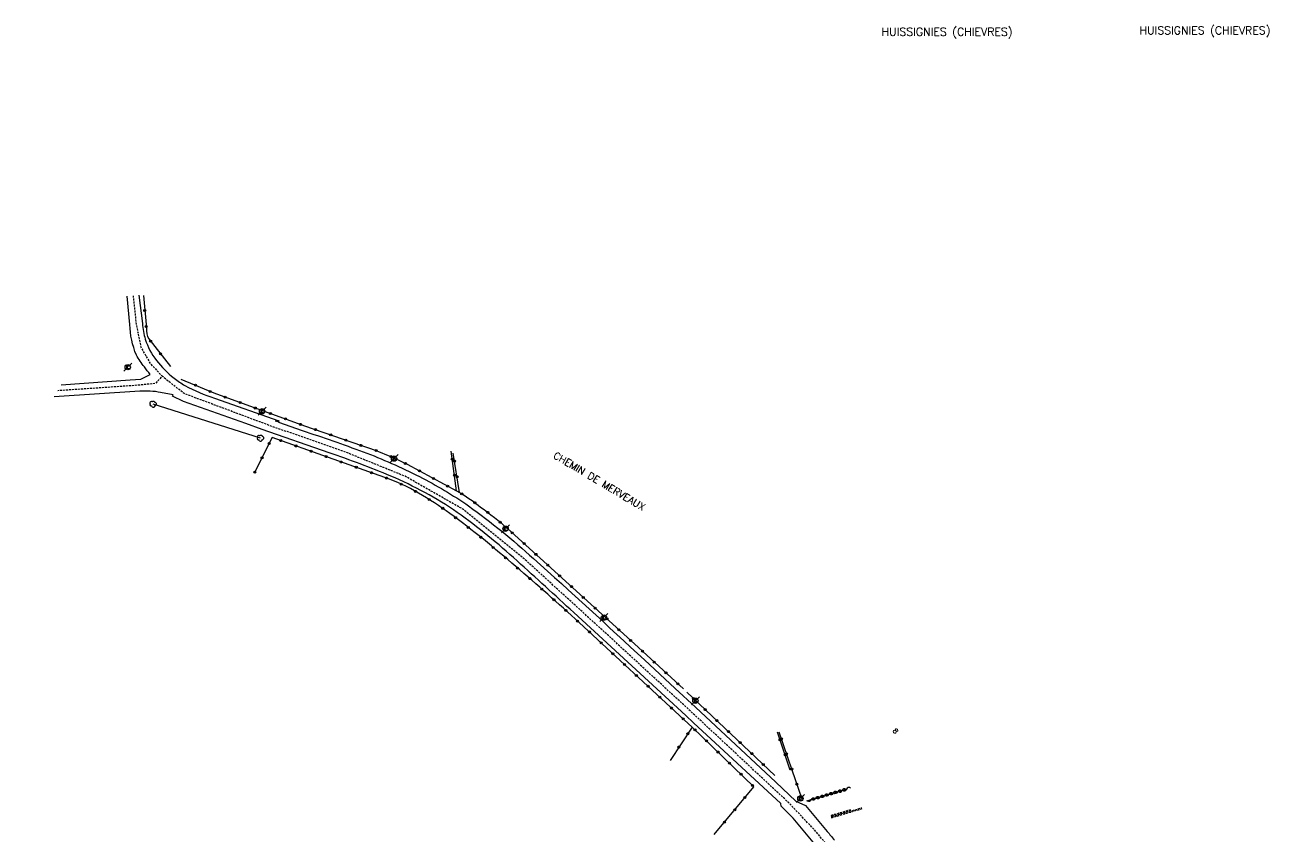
# Model space of a CAD drawing. Header units: millimetres. Extents: x 103999 to 105000, y 137999 to 138988.
# Drawn here: x 104237.2 to 104548.2, y 138784.8 to 138987.7 of the extents above; entities that cross this region are included whole.
import ezdxf
from ezdxf.enums import TextEntityAlignment as Align

# ---------------------------------------------------------------- set-up
doc = ezdxf.new("R2010")
doc.units = ezdxf.units.MM
doc.linetypes.add('DASHED', pattern=[0.75, 0.5, -0.25])
doc.layers.get('0').update_dxf_attribs({"linetype": 'CONTINUOUS'})
for name, color, linetype in [('W0001', 6, 'DASHED'), ('W0008', 7, 'CONTINUOUS'), ('W0112', 1, 'DASHED'), ('W0300', 7, 'CONTINUOUS'), ('W0302', 3, 'CONTINUOUS'), ('W0310', 3, 'CONTINUOUS'), ('W0322', 7, 'CONTINUOUS'), ('W0400', 7, 'CONTINUOUS'), ('W0471', 7, 'CONTINUOUS'), ('W0980', 7, 'CONTINUOUS'), ('W0989', 7, 'CONTINUOUS'), ('W0991', 7, 'CONTINUOUS')]:
    doc.layers.add(name, color=color, linetype=linetype)
doc.styles.get("Standard").update_dxf_attribs({"font": 'romans.shx', "width": 0.85})

# ---------------------------------------------------------------- blocks, each defined once
blk = doc.blocks.new('t322o')
at = {"color": 0, "linetype": 'Continuous'}
for radius in [0.25, 0.15]:
    blk.add_circle((0, 0), radius, dxfattribs=at)
blk = doc.blocks.new('T300')
for p, q in [((-0.8, 0.51), (-0.86, 0.34)), ((-0.86, 0.34), (-0.86, 0.17)), ((-0.86, 0.17), (-0.74, 0.06)), ((-0.69, 0.63), (-0.8, 0.51)), ((-0.8, -0.06), (-0.74, 0.06)), ((-0.74, 0.06), (-0.69, 0.11)), ((-0.57, 0.69), (-0.69, 0.63)), ((-0.46, 0.69), (-0.57, 0.69)), ((-0.29, 0.63), (-0.46, 0.69)), ((-0.29, 0.63), (-0.17, 0.74)), ((-0.23, 0.57), (-0.29, 0.63)), ((-0.17, 0.74), (-0.06, 0.8)), ((-0.06, 0.8), (0.06, 0.8)), ((0.06, 0.8), (0.23, 0.74)), ((0.23, 0.74), (0.34, 0.63)), ((0.34, 0.63), (0.4, 0.51)), ((0.46, 0.46), (0.34, 0.46)), ((0.4, 0.51), (0.4, 0.46)), ((0.57, 0.4), (0.46, 0.46)), ((0.57, 0.4), (0.69, 0.29)), ((0.69, 0.29), (0.74, 0.17)), ((0.74, 0.06), (0.69, -0.17)), ((0.74, 0.17), (0.74, 0.06)), ((-0.8, -0.17), (-0.8, -0.06)), ((-0.8, -0.23), (-0.8, -0.17)), ((-0.74, -0.34), (-0.8, -0.23)), ((-0.69, -0.4), (-0.74, -0.34)), ((-0.51, -0.46), (-0.69, -0.4)), ((-0.4, -0.46), (-0.51, -0.46)), ((-0.4, -0.46), (-0.34, -0.46)), ((-0.34, -0.46), (-0.34, -0.4)), ((-0.34, -0.51), (-0.34, -0.46)), ((-0.29, -0.63), (-0.34, -0.51)), ((-0.17, -0.74), (-0.29, -0.63)), ((-0.06, -0.8), (-0.17, -0.74)), ((0.06, -0.8), (-0.06, -0.8)), ((0.17, -0.74), (0.06, -0.8)), ((0.23, -0.69), (0.17, -0.74)), ((0.29, -0.46), (0.23, -0.46)), ((0.29, -0.63), (0.23, -0.69)), ((0.46, -0.4), (0.29, -0.46)), ((0.34, -0.51), (0.29, -0.63)), ((0.34, -0.51), (0.34, -0.46)), ((0.57, -0.34), (0.46, -0.4)), ((0.63, -0.29), (0.57, -0.34)), ((0.69, -0.17), (0.63, -0.29))]:
    blk.add_line(p, q)
blk = doc.blocks.new('T471')
for p, q in [((-0.333334, 0.333334), (-0.333334, -0.333334)), ((-0.333334, 0.333334), (0.333334, 0.333334)), ((-0.333334, 0), (0, 0)), ((0.500001, 0.500001), (1.000002, 1.000002)), ((-0.500001, -0.500001), (-1.000002, -1.000002)), ((-0.333334, -0.333334), (0.333334, -0.333334))]:
    blk.add_line(p, q)
blk.add_ellipse((0, 0), major_axis=(0.471405, 0.471405), ratio=1, start_param=5.4977871438, end_param=11.780972451)
blk = doc.blocks.new('T400')
for p, q in [((-0.15, 0.3), (0.15, 0.3)), ((-0.15, -0.25), (-0.15, 0.3)), ((-0.15, 0.15), (0.15, 0.15)), ((-0.15, 0), (0.15, 0)), ((0.15, 0.3), (0.15, -0.25)), ((-0.15, -0.15), (0.15, -0.15)), ((-0.15, -0.25), (-0.15, -0.3)), ((-0.15, -0.3), (0.15, -0.3)), ((0.15, -0.3), (0.15, -0.25))]:
    blk.add_line(p, q)
blk = doc.blocks.new('t310o')
at = {"color": 0, "linetype": 'Continuous'}
for centre, start, end in [((-0.5, 0.38), 216.8699, 323.1304), ((0.5, -0.37), 36.8699, 143.1303)]:
    blk.add_arc(centre, 0.625, start, end, dxfattribs=at)

msp = doc.modelspace()

# ---------------------------------------------------------------- linework, layer by layer
at = {"layer": 'W0001', "flags": 128}
for points in [[(104264.23, 138919.99), (104264.99, 138912.89), (104266.16, 138907.13), (104268.57, 138902.98), (104271.49, 138899.83)], [(104237.18, 138310.08), (104277.81, 138388.46), (104279.42, 138391.52), (104285.63, 138402.43), (104292.47, 138410.88), (104307.2, 138422.72), (104314.56, 138427.64), (104323.63, 138435.7), (104332.85, 138445.88), (104354.84, 138469.42), (104380.73, 138494.36), (104426.87, 138539.02), (104437.52, 138550.59), (104445.73, 138565.41), (104449.44, 138580.65), (104450.31, 138587.86), (104453.03, 138616.14), (104455.02, 138633.46), (104457.36, 138647.25), (104464.37, 138682.3), (104466.38, 138689.89), (104470.35, 138698.7), (104468.21, 138715.83), (104459.39, 138749.18), (104456.52, 138756.68), (104454.64, 138760.97), (104448.54, 138769.83), (104434.4, 138786.54), (104428.03, 138793.24), (104403.62, 138816.02), (104383.2, 138834.81), (104362.23, 138853.96), (104346.68, 138866.58), (104332.21, 138874.82), (104317.52, 138880.79), (104298.53, 138887.44), (104277.02, 138895.49), (104271.49, 138899.83), (104269.81, 138898.03), (104264.71, 138897.52), (104245.39, 138896.21)]]:
    msp.add_lwpolyline(points, dxfattribs=at)
at = {"layer": 'W0008', "flags": 128}
for points in [[(104246.26, 138897.69), (104263.53, 138898.94), (104266.16, 138899.14), (104268.51, 138900.27, 0.0007), (104267.05, 138902.18, -0.0453), (104265.04, 138905.15, -0.0929), (104263.43, 138912.78), (104262.77, 138919.85)], [(104265.69, 138920.12), (104266.55, 138913, 0.0429), (104267.28, 138909.1, 0.0898), (104270.08, 138903.77, 0.0616), (104274.47, 138899.39, 0.0344), (104277.18, 138897.49, 0.0482), (104284.6, 138894.37), (104300.62, 138888.68), (104300.56, 138888.33), (104306.53, 138886.27, -0.0077), (104321.77, 138880.93, -0.0276), (104335.78, 138874.76, -0.0335), (104348.1, 138867.39, -0.0296), (104364.28, 138854.25, -0.0054), (104392.04, 138828.87), (104399.71, 138821.76), (104404.81, 138817.04), (104424.92, 138798.33), (104429.9, 138793.52), (104432.31, 138792.44), (104437.73, 138785.99, -0.0035), (104439.54, 138783.8, -0.0022)], [(104435.48, 138781.84), (104429.26, 138789.28), (104426.24, 138792.33), (104426.16, 138792.97), (104404.33, 138813.13), (104402.43, 138815), (104374.36, 138840.74, 0.0031), (104360.19, 138853.66, 0.0319), (104345.26, 138865.78, 0.0258), (104337.18, 138870.73, 0.0229), (104328.64, 138874.88, 0.0174), (104313.27, 138880.66), (104296.49, 138886.56), (104292.42, 138888.06), (104276.86, 138893.49), (104274.08, 138894.85), (104274.28, 138895.23), (104271.1, 138895.79, 0.0598), (104265.89, 138896.1), (104244.52, 138894.72)]]:
    msp.add_lwpolyline(points, format="xyb", dxfattribs=at)
at = {"layer": 'W0112'}
for p, q in [((104443.55, 138791.4), (104438.71, 138789.96)), ((104438.82, 138789.42), (104446.49, 138791.7)), ((104443.62, 138791.16), (104439, 138789.79)), ((104439.01, 138789.74), (104446.42, 138791.94)), ((104438.71, 138789.96), (104438.82, 138789.42)), ((104439, 138789.79), (104439.01, 138789.74))]:
    msp.add_line(p, q, dxfattribs=at)
at = {"layer": 'W0302'}
msp.add_line((104296.11, 138884.34), (104269.28, 138892.83), dxfattribs=at)
at = {"layer": 'W0310'}
msp.add_line((104432.61, 138793.61), (104442.65, 138796.58), dxfattribs=at)
at = {"layer": 'W0322'}
for p, q in [((104345.09, 138871.15), (104343.75, 138881.06)), ((104345.85, 138870.73), (104344.25, 138880.6)), ((104402.63, 138820.81), (104424.67, 138799.96)), ((104403.96, 138812.11), (104398.46, 138803.76)), ((104428.5, 138801.33), (104425.28, 138810.8))]:
    msp.add_line(p, q, dxfattribs=at)
at = {"layer": 'W0322', "flags": 128}
for points in [[(104266.79, 138920.03), (104267.54, 138911.87, 0.1392), (104268.15, 138909.18), (104273.54, 138902.27)], [(104276.15, 138899.14), (104284.38, 138895.65), (104307.07, 138887.44), (104321.35, 138882.49, -0.0402), (104332.71, 138877.83), (104345.09, 138871.15), (104345.85, 138870.73, -0.0358), (104351.1, 138867.12, -0.0229), (104357.83, 138861.76), (104389.56, 138832.88), (104401.77, 138821.63)], [(104409.51, 138785.24), (104419.41, 138797.17), (104403.96, 138812.11), (104402.01, 138813.9), (104375.73, 138838.24, 0.0095), (104359.86, 138852.24, 0.0215), (104343.41, 138865.53, 0.0265), (104335.6, 138870.61, 0.0443), (104327.19, 138874.52), (104298.98, 138884.51), (104294.53, 138875.56)]]:
    msp.add_lwpolyline(points, format="xyb", dxfattribs=at)
msp.add_lwpolyline([(104431.43, 138794.03), (104428.94, 138801.34), (104425.72, 138810.81)], dxfattribs=at)

# ---------------------------------------------------------------- block references
at = {"layer": 'W0300'}
for p in [(104269.28, 138892.83), (104296.11, 138884.34)]:
    msp.add_blockref('T300', p, dxfattribs=at)
at = {"layer": 'W0310', "rotation": 16.48188122424056}
for p in [(104442.58, 138796.56), (104433.72, 138793.94), (104434.83, 138794.27), (104435.94, 138794.59), (104437.04, 138794.92), (104438.15, 138795.25), (104439.26, 138795.58), (104440.37, 138795.91), (104441.47, 138796.23)]:
    msp.add_blockref('t310o', p, dxfattribs=at)
at = {"layer": 'W0322'}
for p, rotation in [((104267.13, 138916.29), 275.2341328099044), ((104267.5, 138912.31), 275.2341328099044), ((104268.62, 138908.58), 307.9471263434588), ((104271.08, 138905.42), 307.9471263434588), ((104279.83, 138897.58), 337.0075472631233), ((104283.51, 138896.02), 337.0075472631233), ((104287.26, 138894.61), 340.1150866978547), ((104291.02, 138893.25), 340.1150866978547), ((104294.78, 138891.89), 340.1150866978547), ((104298.54, 138890.53), 340.1150866978547), ((104302.3, 138889.17), 340.1150866978547), ((104306.07, 138887.81), 340.1150866978547), ((104309.84, 138886.48), 340.8750772890037), ((104313.62, 138885.17), 340.8750772890037), ((104317.4, 138883.86), 340.8750772890037), ((104298.23, 138883.01), 243.553072660445), ((104301.17, 138883.73), 160.491802458179), ((104304.94, 138882.4), 160.491802458179), ((104308.71, 138881.06), 160.491802458179), ((104321.18, 138882.55), 340.8750772890037), ((104324.96, 138881.24), 339.4219524162842), ((104296.45, 138879.42), 243.553072660445), ((104312.48, 138879.73), 160.491802458179), ((104316.25, 138878.39), 160.491802458179), ((104328.66, 138879.74), 336.4266489751084), ((104332.28, 138878.04), 333.4313455339327), ((104344.02, 138879.08), 97.68517153055814), ((104344.57, 138878.63), 99.17672545677446), ((104294.67, 138875.84), 243.553072660445), ((104320.02, 138877.06), 160.491802458179), ((104323.79, 138875.72), 160.491802458179), ((104335.81, 138876.16), 331.6474850476263), ((104344.56, 138875.11), 97.68517153055814), ((104345.21, 138874.68), 99.17672545677446), ((104327.56, 138874.38), 159.714110923353), ((104331.26, 138872.85), 155.34186942407), ((104339.33, 138874.26), 331.6474850476263), ((104342.85, 138872.36), 331.6474850476263), ((104334.82, 138871.05), 150.969627924787), ((104338.26, 138869.01), 147.9974353651706), ((104346.36, 138870.43), 328.8276909552734), ((104341.61, 138866.81), 145.39376141348), ((104349.68, 138868.21), 323.6887389499288), ((104352.88, 138865.8), 322.7114805670903), ((104344.85, 138864.46), 143.0882551678363), ((104348.02, 138862.03), 142.1564715662746), ((104356.01, 138863.31), 320.2727432634952), ((104351.16, 138859.55), 141.2246879647128), ((104359.01, 138860.68), 317.6918240092567), ((104354.26, 138857.02), 140.2929043631511), ((104361.97, 138857.98), 317.6918240092567), ((104357.32, 138854.44), 139.3611207615893), ((104364.93, 138855.29), 317.6918240092567), ((104360.34, 138851.82), 139.6260030944872), ((104367.89, 138852.6), 317.6918240092567), ((104370.85, 138849.91), 317.6918240092567), ((104363.38, 138849.22), 139.2146081345226), ((104366.4, 138846.6), 138.803213174558), ((104373.81, 138847.21), 317.6918240092567), ((104369.4, 138843.95), 138.3918182145935), ((104376.76, 138844.52), 317.6918240092567), ((104372.38, 138841.29), 137.9804232546289), ((104379.72, 138841.83), 317.6918240092567), ((104375.34, 138838.6), 137.5690282946643), ((104382.68, 138839.14), 317.6918240092567), ((104378.28, 138835.88), 137.192776637134), ((104385.64, 138836.44), 317.6918240092567), ((104381.21, 138833.16), 137.192776637134), ((104388.6, 138833.75), 317.6918240092567), ((104391.54, 138831.05), 317.3480994761319), ((104384.15, 138830.45), 137.192776637134), ((104394.48, 138828.34), 317.3480994761319), ((104387.08, 138827.73), 137.192776637134), ((104390.02, 138825.01), 137.192776637134), ((104397.43, 138825.63), 317.3480994761319), ((104392.95, 138822.29), 137.192776637134), ((104400.37, 138822.92), 317.3480994761319), ((104395.88, 138819.57), 137.192776637134), ((104404.33, 138819.2), 316.5977250672948), ((104398.82, 138816.86), 137.192776637134), ((104407.23, 138816.45), 316.5977250672948), ((104401.75, 138814.14), 137.192776637134), ((104410.14, 138813.7), 316.5977250672948), ((104402.86, 138810.44), 236.6282302572853), ((104404.68, 138811.41), 135.9623203886031), ((104413.05, 138810.95), 316.5977250672948), ((104426.28, 138809.18), 108.7777511444676), ((104400.66, 138807.1), 236.6282302572853), ((104407.56, 138808.63), 135.9623203886031), ((104415.95, 138808.2), 316.5977250672948), ((104425.93, 138808.91), 108.7772086842659), ((104410.44, 138805.85), 135.9623203886031), ((104413.31, 138803.07), 135.9623203886031), ((104418.86, 138805.45), 316.5977250672948), ((104427.21, 138805.12), 108.7772086842659), ((104427.57, 138805.39), 108.7777511444676), ((104416.19, 138800.29), 135.9623203886031), ((104421.76, 138802.71), 316.5977250672948), ((104428.85, 138801.6), 108.7777511444676), ((104419.06, 138797.51), 135.9623203886031), ((104430.14, 138797.82), 108.7774853344783), ((104417.17, 138794.47), 50.30585452928509), ((104414.62, 138791.39), 50.30585452928509), ((104412.06, 138788.31), 50.30585452928509)]:
    msp.add_blockref('t322o', p, dxfattribs=dict(at, rotation=rotation))
at = {"layer": 'W0400', "rotation": 251.7749}
msp.add_blockref('T400', (104300.13, 138888.69), dxfattribs=at)
at = {"layer": 'W0471'}
for p in [(104262.88, 138902.11), (104296.48, 138891.08), (104329.47, 138879.23), (104357.35, 138861.69), (104381.92, 138839.48), (104404.78, 138818.68), (104431.03, 138794.24)]:
    msp.add_blockref('T471', p, dxfattribs=at)

# ---------------------------------------------------------------- texts
at = {"layer": 'W0980'}
for p in [(104467.7, 138985.85), (104532.16, 138986.2)]:
    msp.add_text('HUISSIGNIES (CHIEVRES)', height=2, dxfattribs=at).set_placement(p, align=Align.MIDDLE)
at = {"layer": 'W0989'}
msp.add_text('CHEMIN DE MERVEAUX', height=1.75, rotation=329.2297, dxfattribs=at).set_placement((104380.79, 138873.58), align=Align.MIDDLE)
at = {"layer": 'W0991'}
msp.add_text('8', height=1.25, rotation=312.1476, dxfattribs=at).set_placement((104454.8, 138811.11), align=Align.MIDDLE)

doc.saveas('drawing.dxf')
